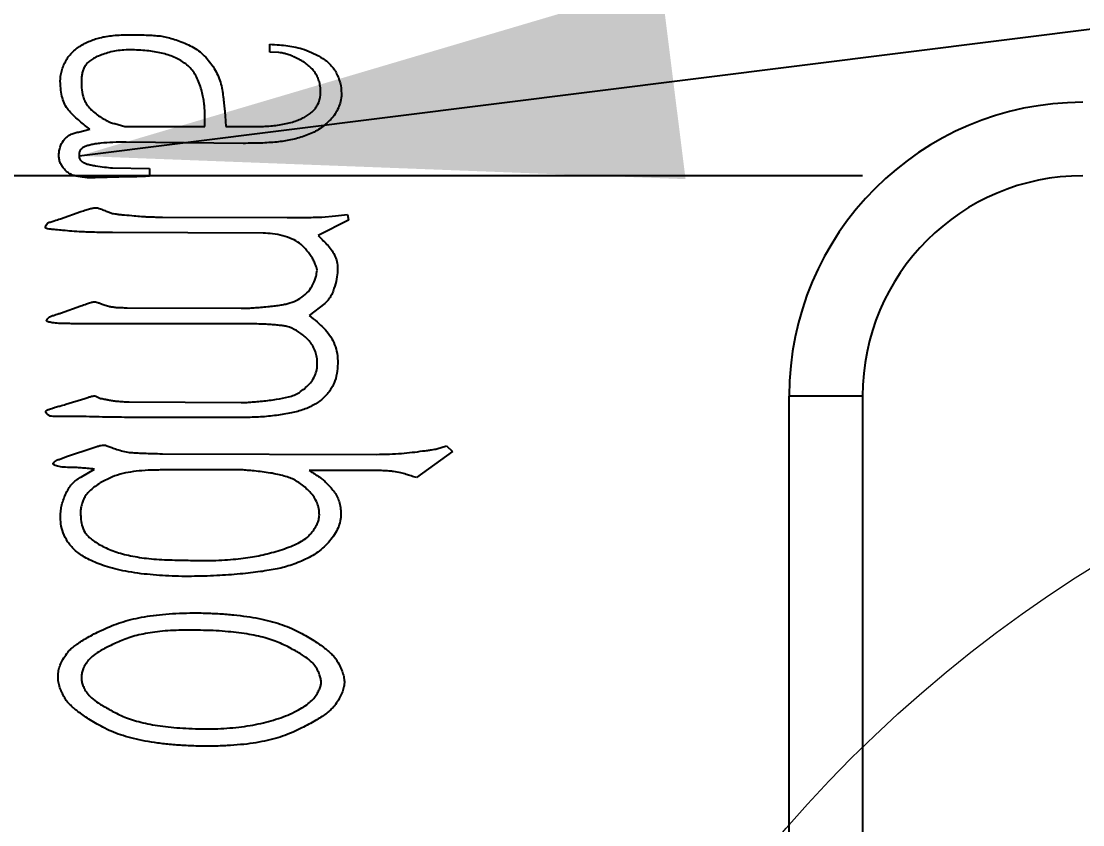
# Model space of a CAD drawing. Header units: millimetres. Extents: x 2 to 292, y 3 to 207.
# Drawn here: x 49.73 to 56.96, y 81.61 to 87.09 of the extents above; entities that cross this region are included whole.
import ezdxf

# ---------------------------------------------------------------- set-up
doc = ezdxf.new("R2010")
doc.units = ezdxf.units.MM
doc.layers.add('图框', color=7, linetype='Continuous')
doc.styles.add('SLDTEXTSTYLE2', font='TXT', dxfattribs={"width": 0.7})
doc.dimstyles.new('SLDDIMSTYLE0', dxfattribs={"dimtxt": 0.18, "dimasz": 4.08, "dimexe": 0, "dimexo": 0.0625, "dimgap": 0, "dimtad": 0, "dimtih": 1, "dimtoh": 1, "dimdec": 0, "dimrnd": 1e-09, "dimzin": 0, "dimdsep": 46, "dimtxsty": 'Standard', "dimsah": 1, "dimcen": 0.09, "dimadec": 0, "dimazin": 0, "dimtfac": 4.08, "dimtdec": 0, "dimtofl": 0, "dimtmove": 0, "dimatfit": 3, "dimfxl": 0, "dimfrac": 2, "dimtolj": 1, "dimtzin": 0, "dimarcsym": 0})
doc.dimstyles.new('SLDDIMSTYLE3', dxfattribs={"dimtxt": 3.5, "dimasz": 4.08, "dimexe": 0, "dimexo": 0.0625, "dimgap": 0.875, "dimtad": 2, "dimlfac": 2, "dimrnd": 1e-09, "dimzin": 12, "dimdsep": 46, "dimtxsty": 'SLDTEXTSTYLE2', "dimsah": 1, "dimcen": 0.09, "dimadec": 0, "dimazin": 3, "dimtfac": 1, "dimtofl": 0, "dimtmove": 0, "dimatfit": 3, "dimfxl": 0, "dimfrac": 2, "dimtolj": 1, "dimtzin": 12, "dimarcsym": 0})
doc.dimstyles.new('SLDDIMSTYLE9', dxfattribs={"dimtxt": 3.5, "dimasz": 4.08, "dimexe": 0, "dimexo": 0.0625, "dimgap": 0.875, "dimtad": 2, "dimlfac": 2, "dimrnd": 1e-09, "dimzin": 4, "dimdsep": 46, "dimtxsty": 'SLDTEXTSTYLE2', "dimsah": 1, "dimcen": 0.09, "dimadec": 0, "dimazin": 1, "dimtfac": 1, "dimtofl": 0, "dimtmove": 0, "dimatfit": 3, "dimfxl": 0, "dimfrac": 2, "dimtolj": 1, "dimtzin": 12, "dimarcsym": 0})

# ---------------------------------------------------------------- blocks, each defined once
blk = doc.blocks.new('_D_41')
at = {"layer": '图框'}
for p, q in [((47.0831, 92.6585), (29.5831, 92.6585)), ((31.5831, 92.6585), (31.5831, 58.6585)), ((51.7902, 58.6585), (29.5831, 58.6585))]:
    blk.add_line(p, q, dxfattribs=at)
for points in [[(31.5831, 92.6585), (31.0751, 88.5785), (32.0911, 88.5785)], [(31.5831, 58.6585), (32.0911, 62.7385), (31.0751, 62.7385)]]:
    blk.add_solid(points, dxfattribs=at)
at = {"layer": '图框', "insert": (27.0713, 74.0259), "char_height": 3.5, "attachment_point": 1, "rotation": 90, "style": 'SLDTEXTSTYLE2'}
blk.add_mtext('68', dxfattribs=at)
blk = doc.blocks.new('_D_42')
at = {"layer": '图框'}
for p, q in [((55.4581, 86.0335), (36.7107, 86.0335)), ((38.7107, 86.0335), (38.7107, 65.2835)), ((55.4581, 65.2835), (36.7107, 65.2835))]:
    blk.add_line(p, q, dxfattribs=at)
for points in [[(38.7107, 86.0335), (38.2027, 81.9535), (39.2187, 81.9535)], [(38.7107, 65.2835), (39.2187, 69.3635), (38.2027, 69.3635)]]:
    blk.add_solid(points, dxfattribs=at)
at = {"layer": '图框', "insert": (34.199, 71.7362), "char_height": 3.5, "attachment_point": 1, "rotation": 90, "style": 'SLDTEXTSTYLE2'}
blk.add_mtext('41.50', dxfattribs=at)

msp = doc.modelspace()

# ---------------------------------------------------------------- linework, layer by layer
at = {"color": 7, "linetype": 'Continuous', "lineweight": 25}
for p, q in [((51.42073732, 86.87585913), (51.42073732, 86.92883369)), ((51.48153406, 86.87164489), (51.42073732, 86.87585913)), ((51.11552429, 86.44122019), (51.11974132, 86.36777703)), ((50.11621517, 86.33105591), (50.19326907, 86.35152359)), ((50.36423754, 86.3882447), (50.43286484, 86.36777703)), ((50.43286484, 86.36777703), (50.9776662, 86.36777703)), ((51.11974132, 86.36777703), (51.32682276, 86.36777703)), ((51.23772871, 86.25400014), (50.44129145, 86.26242861)), ((50.34798783, 86.0872487), (50.59961629, 86.08363703)), ((50.59961629, 86.08363703), (50.59961629, 86.03066154)), ((50.47379833, 86.0264473), (50.22999298, 86.0186214)), ((49.99401074, 85.74050147), (50.13247233, 85.78926273)), ((51.86741453, 85.76096915), (51.94868547, 85.76879505)), ((51.94868547, 85.76879505), (51.95711207, 85.732073)), ((50.68931383, 85.75254068), (51.53812122, 85.74832738)), ((51.95711207, 85.732073), (51.74941969, 85.62672459)), ((51.77410346, 85.75254068), (51.86741453, 85.76096915)), ((51.37558681, 85.64297803), (50.34798783, 85.64719226)), ((49.99401074, 85.09817481), (50.13247233, 85.14693607)), ((50.44912201, 85.13489686), (51.22568857, 85.13068263)), ((51.79457021, 85.16319044), (51.68862295, 85.08192137)), ((51.22568857, 85.02533421), (50.16076219, 85.02533421)), ((50.03073466, 84.47691932), (50.16076219, 84.51725211)), ((50.23421001, 84.53350648), (50.2667169, 84.51725211)), ((50.46175819, 84.49317277), (51.22568857, 84.48895853)), ((54.95807928, 66.7834938), (54.95807928, 84.53349438)), ((55.45808029, 84.53349438), (54.95807928, 84.53349438)), ((55.45808029, 84.53349438), (55.45808029, 66.7834938)), ((51.24555182, 84.38722178), (50.55506927, 84.38722178)), ((50.04277479, 84.1241511), (50.21374327, 84.18134082)), ((52.55850059, 84.17291235), (52.62351435, 84.19338003)), ((52.62351435, 84.19338003), (52.6638518, 84.15665891)), ((49.99040466, 84.10368342), (50.04277479, 84.1241511)), ((50.68931383, 84.14040547), (52.14372676, 84.13619123)), ((52.6638518, 84.15665891), (52.420039, 83.97786733)), ((50.13668191, 83.98208063), (50.22578341, 84.03505612)), ((51.2010048, 84.03084282), (50.73807788, 84.03084282)), ((52.09075314, 84.02662858), (51.68862295, 84.02662858))]:
    msp.add_line(p, q, dxfattribs=at)
at = {"color": 7, "linetype": 'Continuous', "lineweight": 18}
msp.add_circle((61.79308136, 75.65849409), 9.06502461, dxfattribs=at)
at = {"color": 7, "linetype": 'Continuous', "lineweight": 25}
for radius in [2, 1.5]:
    msp.add_arc((56.95808136, 84.53349409), radius, 90, 180, dxfattribs=at)
for points, knots in [([(49.99401298, 86.64409169), (49.99327431, 86.65673548), (49.99179399, 86.68207388), (49.99565843, 86.71993151), (50.00401884, 86.75726459), (50.01795986, 86.79296803), (50.03595601, 86.82685695), (50.05827835, 86.85781314), (50.08523882, 86.88518013), (50.1264331, 86.91716964), (50.18522955, 86.94932774), (50.25019256, 86.97146259), (50.30713685, 86.98335443), (50.35571305, 86.98882748), (50.40909802, 86.99342182), (50.46597786, 86.99403898), (50.52297874, 86.99354695), (50.57695314, 86.99154203), (50.62656151, 86.9894815), (50.65801784, 86.98673486), (50.67306046, 86.9854214)], [0, 0, 0, 0, 0.04319413938, 0.08656188062, 0.12945052592, 0.17348451032, 0.21701976822, 0.26019759664, 0.30332645517, 0.34774270462, 0.43793138317, 0.53068444984, 0.58108369518, 0.63633241522, 0.6975103347, 0.76399623778, 0.83047154521, 0.89218064244, 0.9484400936, 1, 1, 1, 1]), ([(50.67306046, 86.9854214), (50.6869593, 86.98305558), (50.71584099, 86.97813943), (50.75974103, 86.96558735), (50.8061059, 86.94982888), (50.85423741, 86.93126972), (50.90169887, 86.90776828), (50.94545571, 86.87751751), (50.98411058, 86.84063268), (51.01899617, 86.79947858), (51.04807344, 86.75420055), (51.07104774, 86.70683746), (51.08856984, 86.65829917), (51.09780084, 86.60860815), (51.10413897, 86.56089683), (51.10857596, 86.51685848), (51.1133738, 86.47761659), (51.11483644, 86.45286894), (51.11552491, 86.44122023)], [0, 0, 0, 0, 0.0542734553, 0.1127798616, 0.1756002219, 0.242919865, 0.3113661275, 0.3791236769, 0.4469341136, 0.5166089082, 0.5865063065, 0.6535725246, 0.7190884944, 0.7845770993, 0.8477625733, 0.9045273877, 0.9550611078, 1, 1, 1, 1]), ([(51.42073508, 86.92883411), (51.44220586, 86.92725297), (51.48277154, 86.92426564), (51.54183033, 86.91954), (51.59922122, 86.90957411), (51.6582442, 86.89257284), (51.72058012, 86.86724755), (51.77242952, 86.83830356), (51.81331779, 86.81027962), (51.83888493, 86.78273952), (51.86268888, 86.75352731), (51.88557935, 86.70853233), (51.90672017, 86.64909067), (51.90781178, 86.5993434), (51.90834896, 86.57486256)], [0, 0, 0, 0, 0.0952733439, 0.18000408, 0.262044863, 0.3525437268, 0.4513113635, 0.5590289964, 0.6149754303, 0.6696027759, 0.7246613967, 0.7810709596, 0.8922640705, 1, 1, 1, 1]), ([(50.28296935, 86.85960498), (50.26980849, 86.85487793), (50.24515249, 86.84602212), (50.21236652, 86.82935443), (50.18631887, 86.810626), (50.16696924, 86.78961625), (50.15325658, 86.76627269), (50.14401006, 86.7411424), (50.1373758, 86.71385658), (50.13692177, 86.69490317), (50.13668519, 86.68502717)], [0, 0, 0, 0, 0.1694918482, 0.3175317568, 0.4445778163, 0.5565572779, 0.6613221425, 0.7707060997, 0.8805224062, 1, 1, 1, 1]), ([(50.97766864, 86.36777715), (50.97742446, 86.38844366), (50.97692896, 86.4303814), (50.97698253, 86.48382919), (50.97330086, 86.52933136), (50.96622924, 86.56724968), (50.95661954, 86.60889136), (50.94397667, 86.65279308), (50.92745468, 86.69586168), (50.90538101, 86.73464836), (50.87904261, 86.76786226), (50.83767781, 86.80470741), (50.7760183, 86.83989992), (50.70682136, 86.8638987), (50.64554948, 86.87567262), (50.59502839, 86.88392944), (50.54069294, 86.88828325), (50.48406409, 86.89092556), (50.42791739, 86.88993668), (50.37487747, 86.88475502), (50.32680486, 86.87481434), (50.29712877, 86.8645178), (50.28296935, 86.85960498)], [0, 0, 0, 0, 0.0591208937, 0.1199717163, 0.1528131899, 0.189519857, 0.2301740504, 0.2750349895, 0.3201193465, 0.3617662279, 0.4021928925, 0.4408022514, 0.5195502011, 0.60341156, 0.649112794, 0.6978995818, 0.7497598545, 0.804908036, 0.8600203643, 0.9102215547, 0.9571638041, 1, 1, 1, 1]), ([(51.76567675, 86.62362394), (51.76403858, 86.63613396), (51.76084119, 86.66055107), (51.74997278, 86.69521727), (51.73372184, 86.72631169), (51.71419555, 86.75517518), (51.68854539, 86.77938166), (51.66108901, 86.80295076), (51.62870648, 86.82254404), (51.59403771, 86.83927972), (51.56028781, 86.85339939), (51.52948184, 86.86271905), (51.504183, 86.8704474), (51.48839816, 86.87128201), (51.48153631, 86.87164483)], [0, 0, 0, 0, 0.0926569701, 0.1808483524, 0.2653077272, 0.3500372903, 0.4355850215, 0.5236158198, 0.6157308628, 0.7127264603, 0.8067014194, 0.8841563819, 0.949641521, 1, 1, 1, 1]), ([(50.19327248, 86.35152336), (50.16993468, 86.36946203), (50.12385596, 86.40488059), (50.07025296, 86.45369938), (50.03266212, 86.49881542), (50.01358253, 86.541488), (49.99921667, 86.59027626), (49.99580909, 86.62551664), (49.99401298, 86.64409169)], [0, 0, 0, 0, 0.2391263273, 0.4721368005, 0.5882648671, 0.7129818241, 0.8487140133, 1, 1, 1, 1]), ([(50.13668519, 86.68502717), (50.13627076, 86.66752719), (50.13537616, 86.62975136), (50.14535082, 86.58160392), (50.1591595, 86.54052327), (50.17872026, 86.51027753), (50.20433867, 86.48116435), (50.23576166, 86.45444342), (50.26926686, 86.43084783), (50.30220283, 86.41123791), (50.33317233, 86.39601636), (50.35429349, 86.3907327), (50.36423833, 86.3882449)], [0, 0, 0, 0, 0.1283281857, 0.2770120055, 0.3586682409, 0.4454393032, 0.5395122149, 0.643021005, 0.7477832267, 0.840364303, 0.9248359644, 1, 1, 1, 1]), ([(51.90834896, 86.57486256), (51.90569147, 86.55907086), (51.90045564, 86.52795777), (51.88303373, 86.48396914), (51.85863802, 86.44382087), (51.82755534, 86.40766443), (51.79175428, 86.37583109), (51.75298792, 86.34766163), (51.71099663, 86.32472063), (51.65165595, 86.30026047), (51.5744701, 86.27827723), (51.49437558, 86.26468884), (51.42657725, 86.25987792), (51.36922122, 86.25582094), (51.30556039, 86.25438628), (51.26100601, 86.25413294), (51.23772937, 86.25400058)], [0, 0, 0, 0, 0.0588737704, 0.1159942214, 0.1730572167, 0.2312820276, 0.2909673794, 0.3492438101, 0.4074873971, 0.4668098329, 0.5854385757, 0.7023754364, 0.7654368743, 0.835819471, 0.9142268526, 1, 1, 1, 1]), ([(51.32682426, 86.36777715), (51.35997735, 86.36871932), (51.42477686, 86.37056083), (51.5038106, 86.38216591), (51.56251302, 86.39606941), (51.60222387, 86.40757866), (51.63731968, 86.42230913), (51.66827742, 86.43817349), (51.69430402, 86.456748), (51.71704209, 86.47560095), (51.73484236, 86.49713232), (51.75225635, 86.52757299), (51.76635724, 86.57010357), (51.76590787, 86.6054463), (51.76567675, 86.62362394)], [0, 0, 0, 0, 0.1734919162, 0.3390992879, 0.4167951978, 0.489223175, 0.555145656, 0.6157505296, 0.6708151695, 0.7221907547, 0.7699272567, 0.81604191, 0.9053857715, 1, 1, 1, 1]), ([(50.22999402, 86.01862153), (50.20628049, 86.01911485), (50.16266117, 86.02002227), (50.11064341, 86.0273378), (50.07433519, 86.03739108), (50.05140784, 86.05082796), (50.02984253, 86.06676388), (50.01231815, 86.08762348), (49.99683235, 86.10993835), (49.9870153, 86.13527664), (49.98293186, 86.16215314), (49.98405762, 86.19814854), (49.99343433, 86.24062957), (50.01439477, 86.27796957), (50.03855795, 86.29987236), (50.06004716, 86.31451116), (50.08687827, 86.3239929), (50.10614578, 86.3286311), (50.11621744, 86.33105561)], [0, 0, 0, 0, 0.12794040373, 0.23533708156, 0.28296395878, 0.32999578657, 0.37788067274, 0.42699947124, 0.47627331306, 0.52394944249, 0.57221267824, 0.62205480997, 0.71770197343, 0.80464735944, 0.84756995794, 0.89293809792, 0.94403577852, 1, 1, 1, 1]), ([(50.44129337, 86.26242848), (50.41138528, 86.26213949), (50.35371008, 86.26158221), (50.28361327, 86.25665209), (50.23303771, 86.25046334), (50.2012547, 86.24442501), (50.17497571, 86.2375303), (50.15350294, 86.22929669), (50.13725238, 86.21833667), (50.12543375, 86.20461994), (50.11990216, 86.18714844), (50.1202482, 86.17496662), (50.12043139, 86.16851765)], [0, 0, 0, 0, 0.2460219931, 0.4744324571, 0.5776317997, 0.6650473424, 0.7403363063, 0.8010362096, 0.8532397134, 0.9001648271, 0.9471479806, 1, 1, 1, 1]), ([(50.12043139, 86.16851765), (50.12145453, 86.1607447), (50.12358028, 86.14459504), (50.13993921, 86.12907058), (50.15789352, 86.11917461), (50.17787726, 86.1122553), (50.20334427, 86.10652076), (50.24274694, 86.09991468), (50.29142207, 86.09243016), (50.33010526, 86.08888653), (50.34798454, 86.08724867)], [0, 0, 0, 0, 0.0887305437, 0.1843530638, 0.2459156495, 0.3277377605, 0.4283410301, 0.5490163693, 0.7915564721, 1, 1, 1, 1]), ([(50.59961738, 86.03066138), (50.58637568, 86.02999984), (50.56170273, 86.02876721), (50.52737014, 86.02791578), (50.49869728, 86.026189), (50.48142792, 86.02636827), (50.47380096, 86.02644744)], [0, 0, 0, 0, 0.3158965647, 0.5886026384, 0.8183077615, 1, 1, 1, 1]), ([(50.13247124, 85.78926241), (50.14467682, 85.79337623), (50.16657172, 85.80075578), (50.19592357, 85.80921724), (50.21751925, 85.81437462), (50.23768202, 85.81695259), (50.26068612, 85.80928592), (50.2890531, 85.80024165), (50.31628625, 85.78743055), (50.33812788, 85.77989587), (50.35625862, 85.77524291), (50.37524332, 85.77271432), (50.40091283, 85.76958201), (50.44148468, 85.76603865), (50.49030331, 85.76230211), (50.53656487, 85.75727694), (50.57229903, 85.75460794), (50.60483443, 85.75372807), (50.64455385, 85.75215362), (50.67366024, 85.75240544), (50.68931425, 85.75254087)], [0, 0, 0, 0, 0.0680004467, 0.1219821313, 0.1610464192, 0.1855017794, 0.2278994224, 0.2861886625, 0.3436344214, 0.3861773754, 0.4080149762, 0.4423231975, 0.4871270778, 0.5445728366, 0.6572604332, 0.7455880623, 0.7901911399, 0.8463728979, 0.9173762198, 1, 1, 1, 1]), ([(50.34798454, 85.64719219), (50.32631125, 85.64705725), (50.28576991, 85.64680482), (50.22919209, 85.64843006), (50.18101433, 85.64927221), (50.12923671, 85.65182228), (50.0734172, 85.6550227), (50.01441402, 85.66071038), (49.96664321, 85.66525388), (49.9310768, 85.66904033), (49.90931119, 85.67139626), (49.89418206, 85.67501131), (49.89100004, 85.68661069), (49.89446001, 85.6924987), (49.8964902, 85.69595358)], [0, 0, 0, 0, 0.1368128846, 0.2559177156, 0.3572922578, 0.4409864589, 0.5831433268, 0.7103339373, 0.8147035715, 0.8873093073, 0.9333513575, 0.9583041472, 0.9755342992, 1, 1, 1, 1]), ([(49.8964902, 85.69595358), (49.89881767, 85.70108317), (49.9040068, 85.7125197), (49.92668771, 85.71942411), (49.95630239, 85.72763705), (49.97993448, 85.73569851), (49.99401298, 85.74050102)], [0, 0, 0, 0, 0.1465642399, 0.3267681847, 0.5989311456, 1, 1, 1, 1]), ([(51.5381236, 85.74832693), (51.56240541, 85.74819035), (51.60776204, 85.74793525), (51.67136335, 85.74958268), (51.72576126, 85.75039144), (51.75905685, 85.75187182), (51.77410464, 85.75254087)], [0, 0, 0, 0, 0.3085939614, 0.5764306836, 0.8085697906, 1, 1, 1, 1]), ([(51.74159705, 85.39074341), (51.74038663, 85.39741753), (51.73780285, 85.4116642), (51.72917969, 85.4339397), (51.71742725, 85.45886726), (51.6959782, 85.49395759), (51.66551877, 85.53431148), (51.62295055, 85.5760995), (51.5695321, 85.6057684), (51.50767691, 85.62658087), (51.44150647, 85.63947325), (51.396904, 85.64184475), (51.37558564, 85.64297825)], [0, 0, 0, 0, 0.042138959, 0.0899503616, 0.1480590805, 0.2136123926, 0.3455258346, 0.4621721203, 0.5819402595, 0.7221841972, 0.8672141207, 1, 1, 1, 1]), ([(51.74942295, 85.62672445), (51.76102457, 85.6148517), (51.78353509, 85.59181509), (51.81694708, 85.55879638), (51.84527649, 85.52284643), (51.86727189, 85.48250908), (51.88096098, 85.43642672), (51.88341931, 85.38449307), (51.87538555, 85.32645003), (51.86090092, 85.27521402), (51.84650851, 85.23294552), (51.83100556, 85.20554953), (51.81499327, 85.18137979), (51.80127593, 85.16916132), (51.79457239, 85.16319027)], [0, 0, 0, 0, 0.0940167732, 0.1824199914, 0.2658404758, 0.3522716269, 0.4410901767, 0.5355796228, 0.6443923266, 0.7714674275, 0.8369048036, 0.8963987986, 0.9493710558, 1, 1, 1, 1]), ([(51.22568952, 85.13068268), (51.23431786, 85.13087413), (51.25378629, 85.13130613), (51.28653821, 85.13226922), (51.32601629, 85.13580111), (51.37039215, 85.1390054), (51.41557302, 85.14298312), (51.45773188, 85.14774572), (51.49489988, 85.15305699), (51.53732474, 85.1607823), (51.58643182, 85.17508248), (51.63881358, 85.20474131), (51.68561098, 85.24443594), (51.71520956, 85.2956502), (51.73618736, 85.34451086), (51.73996022, 85.37675469), (51.74159705, 85.39074341)], [0, 0, 0, 0, 0.0403230344, 0.0909822859, 0.1530340266, 0.2254396949, 0.2988579105, 0.3649094932, 0.4236431678, 0.4742069094, 0.566429584, 0.6608559699, 0.7538142923, 0.849014697, 0.93449624, 1, 1, 1, 1]), ([(50.13247124, 85.14693647), (50.14530044, 85.15155951), (50.16767436, 85.15962202), (50.19697933, 85.17003285), (50.21745097, 85.1749727), (50.23428494, 85.17696088), (50.24897347, 85.1694394), (50.26866213, 85.16350382), (50.29319968, 85.15335518), (50.31936121, 85.14557464), (50.34705696, 85.14033433), (50.37516791, 85.1366755), (50.40997585, 85.135227), (50.4352737, 85.13501348), (50.44911927, 85.13489662)], [0, 0, 0, 0, 0.125215499, 0.2183739379, 0.2844780808, 0.3195094011, 0.3701676484, 0.4307318296, 0.5093881551, 0.61308578, 0.6806105886, 0.7678495311, 0.8729434919, 1, 1, 1, 1]), ([(50.16076489, 85.025334), (50.14571466, 85.02527545), (50.11701741, 85.02516383), (50.07648538, 85.02590816), (50.0405666, 85.02654159), (50.00965599, 85.02694733), (49.98334181, 85.02807205), (49.96190236, 85.02996706), (49.94497992, 85.03163502), (49.93000767, 85.03389793), (49.91625985, 85.03656788), (49.90670103, 85.040491), (49.89819647, 85.0443207), (49.89996083, 85.04790404), (49.90070415, 85.04941369)], [0, 0, 0, 0, 0.1682245507, 0.320764635, 0.4531202886, 0.5697775423, 0.6663305536, 0.7473582271, 0.8105215119, 0.8558832584, 0.9179214074, 0.961240817, 0.9836707571, 1, 1, 1, 1]), ([(49.90070415, 85.04941369), (49.90122089, 85.05126048), (49.90275081, 85.0567283), (49.90937769, 85.06444942), (49.91866456, 85.07307584), (49.92982584, 85.07824655), (49.94195671, 85.08089847), (49.95529679, 85.08551774), (49.97311481, 85.09143331), (49.98658379, 85.09577842), (49.99401298, 85.09817508)], [0, 0, 0, 0, 0.0522004148, 0.1545510986, 0.2715338729, 0.3995165917, 0.4849369169, 0.6119698436, 0.7859712262, 1, 1, 1, 1]), ([(51.68862172, 85.08192129), (51.70664801, 85.06747401), (51.74118304, 85.03979569), (51.78851249, 84.99652027), (51.82807722, 84.95005303), (51.85734511, 84.89720092), (51.87734628, 84.83762032), (51.88150871, 84.79513256), (51.88366727, 84.77309916)], [0, 0, 0, 0, 0.1827406962, 0.3500973537, 0.506815129, 0.6631706436, 0.8253262392, 1, 1, 1, 1]), ([(51.74159705, 84.785741), (51.73928231, 84.79931848), (51.73475075, 84.82589905), (51.71974653, 84.86268573), (51.70057576, 84.89600251), (51.66720869, 84.93321435), (51.61899369, 84.97010996), (51.57067692, 84.99709399), (51.53313865, 85.00752025), (51.50751988, 85.01193528), (51.4755978, 85.01620377), (51.43764952, 85.01974381), (51.39326046, 85.02192066), (51.34288889, 85.02371748), (51.28629504, 85.02489522), (51.24655913, 85.0251829), (51.22568952, 85.025334)], [0, 0, 0, 0, 0.0653604729, 0.127955966, 0.1878948289, 0.2474521546, 0.364372523, 0.4758349882, 0.5075775173, 0.5493430354, 0.5994460081, 0.6608279388, 0.730640608, 0.8109038082, 0.9006852387, 1, 1, 1, 1]), ([(51.22568952, 84.48895873), (51.23371737, 84.48911595), (51.2523958, 84.48948175), (51.28453477, 84.49132725), (51.32440034, 84.49535318), (51.38598353, 84.50024649), (51.4616705, 84.50990481), (51.53397666, 84.52246882), (51.58613208, 84.53867624), (51.62239664, 84.55756614), (51.65673989, 84.58354237), (51.68961702, 84.61399702), (51.7175474, 84.65004696), (51.73624203, 84.69183231), (51.7448694, 84.73787678), (51.74270948, 84.76946969), (51.74159705, 84.785741)], [0, 0, 0, 0, 0.0355379661, 0.0826864136, 0.1424320505, 0.2128725173, 0.3560858914, 0.4801059511, 0.5371221433, 0.5971049715, 0.6599897818, 0.7272156337, 0.7950721797, 0.8602726899, 0.9280361701, 1, 1, 1, 1]), ([(51.88366727, 84.77309916), (51.88279252, 84.74955958), (51.88109089, 84.70376855), (51.86867914, 84.64777896), (51.8515426, 84.60629939), (51.83489162, 84.57600157), (51.81265916, 84.54770789), (51.77805131, 84.5113103), (51.72558529, 84.47221284), (51.65032349, 84.43880926), (51.56258771, 84.41595113), (51.46309678, 84.40049022), (51.35576457, 84.38925781), (51.28230578, 84.38790086), (51.24555527, 84.387222)], [0, 0, 0, 0, 0.08333877713, 0.16211708973, 0.2013118495, 0.24203580707, 0.28410773494, 0.32833888282, 0.41972703492, 0.51353393734, 0.61818125847, 0.73991625816, 0.86988337338, 1, 1, 1, 1]), ([(50.55506994, 84.387222), (50.53219345, 84.38712702), (50.48382858, 84.3869262), (50.40738344, 84.38862233), (50.32329781, 84.38952721), (50.23561101, 84.39130903), (50.15214474, 84.39353133), (50.08090051, 84.39351834), (50.02591401, 84.39483544), (49.98559291, 84.39384787), (49.95625044, 84.39346157), (49.93441268, 84.39490203), (49.91816331, 84.39846314), (49.90552766, 84.40645937), (49.8977899, 84.41587863), (49.89241597, 84.4289781), (49.90463296, 84.43848229), (49.91798438, 84.44426726), (49.93746312, 84.45013943), (49.96099803, 84.45731311), (49.99323872, 84.46622373), (50.01729963, 84.47308677), (50.03073452, 84.47691888)], [0, 0, 0, 0, 0.0834452217, 0.1764176531, 0.2789046974, 0.3901866613, 0.4963458416, 0.5834540169, 0.6500678209, 0.6969199794, 0.7305908583, 0.7570333196, 0.7767423666, 0.7905532552, 0.8103301476, 0.8224021989, 0.8353521698, 0.8589236035, 0.8781370924, 0.9087052921, 0.9490237961, 1, 1, 1, 1]), ([(50.16076489, 84.51725237), (50.16898759, 84.52007698), (50.18375474, 84.5251497), (50.20394984, 84.53186445), (50.22050834, 84.53467226), (50.23019336, 84.53384789), (50.23420796, 84.53350617)], [0, 0, 0, 0, 0.3435292288, 0.6169443222, 0.8412170946, 1, 1, 1, 1]), ([(50.26671556, 84.51725237), (50.26892604, 84.51707926), (50.27478851, 84.51662016), (50.28605588, 84.51459706), (50.30196541, 84.51072036), (50.32309476, 84.50678896), (50.34939832, 84.50132966), (50.38166894, 84.49838967), (50.41978121, 84.49521256), (50.44710553, 84.49388482), (50.46176111, 84.49317267)], [0, 0, 0, 0, 0.0337754669, 0.0895766699, 0.1741536478, 0.2832992294, 0.4170446529, 0.5831867248, 0.7764393827, 1, 1, 1, 1]), ([(50.21374022, 84.18134059), (50.22296474, 84.18415779), (50.23935716, 84.1891641), (50.26128242, 84.19573707), (50.27783228, 84.19874383), (50.29379599, 84.20013356), (50.31277514, 84.19465683), (50.33819491, 84.18477726), (50.37048277, 84.17139469), (50.40945762, 84.16043478), (50.45126847, 84.1502444), (50.48919731, 84.14704469), (50.52617353, 84.14568939), (50.56769982, 84.14366808), (50.62369215, 84.14203496), (50.66583606, 84.14098823), (50.68931425, 84.1404051)], [0, 0, 0, 0, 0.05960363564, 0.10591862253, 0.14117625101, 0.16352331727, 0.20412824083, 0.261001077, 0.33282258291, 0.41949658595, 0.51092438944, 0.59812862176, 0.65396533675, 0.73957800365, 0.85492004331, 1, 1, 1, 1]), ([(49.94525159, 84.07538992), (49.94585136, 84.07619392), (49.94849389, 84.07973624), (49.95468844, 84.08747796), (49.96901009, 84.09762524), (49.98234871, 84.10140299), (49.99040102, 84.10368356)], [0, 0, 0, 0, 0.0551456238, 0.2429648505, 0.5429894806, 1, 1, 1, 1]), ([(52.14372801, 84.13619115), (52.1744385, 84.13651547), (52.23208847, 84.13712428), (52.31440552, 84.14219339), (52.39007304, 84.14951221), (52.44952531, 84.15755596), (52.49355957, 84.16276401), (52.52033578, 84.16735481), (52.54147428, 84.1701059), (52.55348777, 84.1720863), (52.5585008, 84.17291269)], [0, 0, 0, 0, 0.2209963602, 0.4148560947, 0.5933290421, 0.7679748468, 0.8466110559, 0.91237905, 0.9634372178, 1, 1, 1, 1]), ([(50.22578007, 84.03505642), (50.20973757, 84.03697433), (50.17969472, 84.04056602), (50.13731288, 84.04395885), (50.10059927, 84.04680431), (50.0606414, 84.04717165), (50.01877882, 84.0474214), (49.98259601, 84.05326771), (49.95983683, 84.05898777), (49.94966936, 84.06301117), (49.94273292, 84.06901067), (49.94442372, 84.07329311), (49.94525159, 84.07538992)], [0, 0, 0, 0, 0.1655221539, 0.3099738661, 0.4356626914, 0.5425974154, 0.719525856, 0.863185242, 0.9185462669, 0.9571760679, 0.979032252, 1, 1, 1, 1]), ([(50.73807564, 84.03084247), (50.70396245, 84.03040441), (50.64092376, 84.0295949), (50.55203225, 84.02608513), (50.4734986, 84.01706388), (50.39948014, 84.00237193), (50.32685918, 83.9754479), (50.26749949, 83.94378264), (50.22214512, 83.91310876), (50.19289125, 83.88776171), (50.16951988, 83.86115777), (50.15220808, 83.83274143), (50.14033548, 83.80294565), (50.13196474, 83.77187024), (50.12988841, 83.73905242), (50.13160029, 83.71699076), (50.13247124, 83.70576655)], [0, 0, 0, 0, 0.13185180734, 0.24365251874, 0.3435929675, 0.4371305464, 0.53452331332, 0.64172176998, 0.69635859308, 0.74581926646, 0.79090383344, 0.83266460862, 0.87370638096, 0.91452040699, 0.95651095433, 1, 1, 1, 1]), ([(51.75785085, 83.72202035), (51.75700452, 83.73654598), (51.75532893, 83.76530423), (51.74296872, 83.80706498), (51.72162612, 83.84568582), (51.69361443, 83.88111593), (51.66095003, 83.91210324), (51.62701052, 83.9387821), (51.59290606, 83.9610178), (51.55628178, 83.97692788), (51.51671859, 83.98976667), (51.47212427, 84.00016862), (51.421981, 84.01003266), (51.36824931, 84.01713107), (51.3160375, 84.02293258), (51.27004683, 84.02686349), (51.23277168, 84.03060844), (51.21064615, 84.03077146), (51.20100783, 84.03084247)], [0, 0, 0, 0, 0.0618481585, 0.1224486603, 0.1836552723, 0.2488184259, 0.3141216492, 0.3750109557, 0.4326502095, 0.4869930191, 0.5445815228, 0.6096941776, 0.6819632569, 0.7622486342, 0.8405193537, 0.9057721865, 0.958952485, 1, 1, 1, 1]), ([(49.99401298, 83.7178064), (49.99450258, 83.73027684), (49.99549758, 83.7556199), (50.0030081, 83.79411508), (50.01619211, 83.83314308), (50.03221048, 83.87262949), (50.05265867, 83.90933145), (50.07686929, 83.94074752), (50.10477851, 83.9656431), (50.12618625, 83.97667215), (50.13668519, 83.98208109)], [0, 0, 0, 0, 0.1188331309, 0.2414988593, 0.3721509172, 0.5110414912, 0.6472188896, 0.7711899249, 0.8877854117, 1, 1, 1, 1]), ([(51.68862172, 84.02662853), (51.69803054, 84.02057428), (51.71904831, 84.00705007), (51.74739659, 83.98977749), (51.77323416, 83.97116918), (51.79516972, 83.95201979), (51.81871055, 83.92794235), (51.84416557, 83.9009848), (51.86764782, 83.86956641), (51.88615206, 83.8341357), (51.89797609, 83.79525998), (51.90206204, 83.76823755), (51.90413501, 83.75452794)], [0, 0, 0, 0, 0.0928781018, 0.2074745671, 0.2754434432, 0.3569278145, 0.4487996884, 0.5549103423, 0.6645195196, 0.7732901305, 0.8849806012, 1, 1, 1, 1]), ([(52.42004254, 83.97786714), (52.40736139, 83.98155397), (52.38352775, 83.98848321), (52.34816975, 84.00095846), (52.30860462, 84.01108544), (52.269556, 84.0184007), (52.229695, 84.02297981), (52.1903106, 84.02518708), (52.14313129, 84.02616328), (52.10901351, 84.02646633), (52.09075267, 84.02662853)], [0, 0, 0, 0, 0.1182199681, 0.222189111, 0.335487748, 0.4834850565, 0.5775271246, 0.6945258218, 0.8365012251, 1, 1, 1, 1]), ([(51.90413501, 83.75452794), (51.904617, 83.7384244), (51.9055858, 83.70605587), (51.89453445, 83.65801371), (51.87480544, 83.61115712), (51.84571264, 83.56681854), (51.81029379, 83.52503633), (51.77004949, 83.48678623), (51.72442854, 83.45424224), (51.65882952, 83.41804341), (51.57411785, 83.3829082), (51.48621028, 83.35865475), (51.41354352, 83.34679028), (51.35374062, 83.33632661), (51.28749867, 83.32943042), (51.18879798, 83.31805678), (51.05427693, 83.30890909), (50.88501171, 83.30429403), (50.71262969, 83.30633533), (50.59856305, 83.31788058), (50.54303009, 83.32350135)], [0, 0, 0, 0, 0.0306661256, 0.0616397186, 0.0932471682, 0.1273777904, 0.1624677539, 0.1977185426, 0.2331418703, 0.2691799075, 0.3406500835, 0.4077839159, 0.4428215048, 0.4812602517, 0.5237163011, 0.5699810137, 0.6710507451, 0.7810996055, 0.8934290618, 1, 1, 1, 1]), ([(50.54303009, 83.32350135), (50.51468876, 83.32763404), (50.46060218, 83.33552085), (50.38404106, 83.35119611), (50.31595185, 83.36884082), (50.25629308, 83.3894999), (50.20458913, 83.41185271), (50.1593615, 83.43454254), (50.12120472, 83.45897644), (50.08117334, 83.49304931), (50.04076875, 83.5384158), (50.0115789, 83.59978451), (49.99481144, 83.65989711), (49.99426878, 83.69925429), (49.99401298, 83.7178064)], [0, 0, 0, 0, 0.1151150708, 0.2196855832, 0.3139957146, 0.3976707902, 0.4731914782, 0.5402946464, 0.6009283647, 0.6547392309, 0.7514206003, 0.8423300305, 0.9256778534, 1, 1, 1, 1]), ([(50.13247124, 83.70576655), (50.13392123, 83.688502), (50.13684618, 83.65367556), (50.15556886, 83.61232814), (50.17835285, 83.58110777), (50.20392275, 83.55857921), (50.23533699, 83.53544714), (50.27364972, 83.51400964), (50.31680487, 83.49265793), (50.36491283, 83.47447412), (50.41685442, 83.45791961), (50.4730928, 83.44499176), (50.53317088, 83.43421232), (50.59765227, 83.42579937), (50.66633265, 83.41969654), (50.76133439, 83.41653449), (50.87631954, 83.41415651), (50.96703177, 83.4135071), (51.01017623, 83.41319822)], [0, 0, 0, 0, 0.0515671421, 0.1040223616, 0.1332173785, 0.1667983917, 0.2054874499, 0.2498957212, 0.2979867337, 0.3495258768, 0.4036736335, 0.4610820428, 0.522118987, 0.5863477995, 0.6556907622, 0.7284393597, 0.8708405955, 1, 1, 1, 1]), ([(51.01017623, 83.41319822), (51.03807845, 83.41398718), (51.09152148, 83.41549833), (51.167804, 83.42103408), (51.23688265, 83.42816701), (51.3196005, 83.43997332), (51.41869564, 83.46213869), (51.51475231, 83.49069117), (51.58759118, 83.5183015), (51.63397376, 83.54293659), (51.67328753, 83.56860508), (51.70285072, 83.59875924), (51.72558758, 83.62940651), (51.74246673, 83.6599345), (51.75425562, 83.69073448), (51.75666407, 83.71169293), (51.75785085, 83.72202035)], [0, 0, 0, 0, 0.0964410425, 0.1847201253, 0.2642012469, 0.3363719141, 0.4733247339, 0.6145855612, 0.6824404352, 0.7419897486, 0.7958411452, 0.843889374, 0.8870180046, 0.92735891, 0.9642056145, 1, 1, 1, 1]), ([(49.97775918, 82.62880207), (49.97850718, 82.64071337), (49.98005737, 82.66539882), (49.99177933, 82.70290044), (50.01094501, 82.74126959), (50.0319385, 82.77436923), (50.0548892, 82.80124263), (50.07773459, 82.82281521), (50.10645054, 82.84436734), (50.14041808, 82.866556), (50.17938873, 82.88982145), (50.22347403, 82.91431529), (50.27379208, 82.9377424), (50.32851891, 82.96357917), (50.38954427, 82.98705714), (50.45631002, 83.00740951), (50.52891876, 83.02426198), (50.60738277, 83.03716814), (50.69171587, 83.04751767), (50.78192386, 83.05388813), (50.87791964, 83.05699675), (50.94375514, 83.05608459), (50.97766864, 83.05561471)], [0, 0, 0, 0, 0.03045307089, 0.06311216786, 0.0996288563, 0.14007860261, 0.16302602669, 0.18990546509, 0.22030653867, 0.25477265162, 0.29369757085, 0.3364420658, 0.38375426939, 0.43568689366, 0.49128317805, 0.55089625291, 0.61417210567, 0.68187695344, 0.75429576328, 0.83152839062, 0.91321608929, 1, 1, 1, 1]), ([(50.97766864, 83.05561471), (51.01139378, 83.05425315), (51.07690779, 83.05160821), (51.17209334, 83.04373758), (51.26107152, 83.03302533), (51.34376048, 83.01953095), (51.41987924, 83.00192723), (51.48971357, 82.98167553), (51.5535081, 82.95839127), (51.61047535, 82.93114839), (51.66140041, 82.90237729), (51.70773943, 82.87557518), (51.74892749, 82.84979389), (51.78468601, 82.82443282), (51.81529371, 82.7997396), (51.84152946, 82.77651597), (51.86223347, 82.75374548), (51.88185457, 82.72500317), (51.89995613, 82.69082343), (51.91562605, 82.65162338), (51.9263915, 82.61512563), (51.92762743, 82.59134209), (51.92821471, 82.58004068)], [0, 0, 0, 0, 0.0882354246, 0.1714049119, 0.2496202726, 0.322498535, 0.390328412, 0.4537440973, 0.5125058174, 0.5676529578, 0.6186083084, 0.6653963268, 0.7076043159, 0.7455982797, 0.7799275988, 0.810382473, 0.8371327653, 0.8601262895, 0.9012007716, 0.9379276663, 0.9705046125, 1, 1, 1, 1]), ([(50.96924074, 82.93762419), (50.94034701, 82.93846036), (50.88436832, 82.94008036), (50.80285278, 82.93860002), (50.72652483, 82.93532322), (50.65538112, 82.92882829), (50.58971942, 82.91911186), (50.52931212, 82.90736784), (50.47412416, 82.89240253), (50.41039529, 82.86901626), (50.34243524, 82.83806901), (50.27326618, 82.80363043), (50.22175576, 82.77034333), (50.18601259, 82.73810302), (50.16472179, 82.70593339), (50.14836421, 82.67735353), (50.13859709, 82.64888273), (50.13730824, 82.63007033), (50.13668519, 82.62097616)], [0, 0, 0, 0, 0.0906361953, 0.1755985167, 0.2556064038, 0.33018356, 0.3995102752, 0.4636846456, 0.523070949, 0.5786083816, 0.676365998, 0.7571423095, 0.820671695, 0.8683021092, 0.9067089058, 0.941060989, 0.9715080694, 1, 1, 1, 1]), ([(51.7698907, 82.58004068), (51.76948979, 82.58913857), (51.76865368, 82.60811237), (51.75905154, 82.63668497), (51.74599985, 82.66671238), (51.72671895, 82.69938687), (51.69438653, 82.73314808), (51.64617589, 82.76817464), (51.58111767, 82.80604353), (51.51630226, 82.83981861), (51.4546203, 82.86509177), (51.40137083, 82.88362366), (51.34233814, 82.89786164), (51.27824541, 82.91166651), (51.2085993, 82.92139663), (51.13348527, 82.92906088), (51.05321377, 82.935432), (50.99774773, 82.93687999), (50.96924074, 82.93762419)], [0, 0, 0, 0, 0.02887858661, 0.06022674064, 0.09514510087, 0.13329570233, 0.18033856692, 0.24285539266, 0.32255382791, 0.42003736484, 0.47535534917, 0.53478618124, 0.59943655216, 0.66863848704, 0.74358075013, 0.82327918538, 0.90917365546, 1, 1, 1, 1]), ([(50.92890725, 82.14961608), (50.89377714, 82.15096857), (50.82585619, 82.1535835), (50.72766578, 82.16148057), (50.63642234, 82.17204808), (50.55197031, 82.1863149), (50.47468472, 82.20440965), (50.4041119, 82.22464498), (50.34050983, 82.2484811), (50.28422426, 82.27663197), (50.23366371, 82.3049978), (50.18851111, 82.33257515), (50.14860825, 82.35944322), (50.11313935, 82.38404214), (50.08318197, 82.40864878), (50.05803049, 82.43173153), (50.0374721, 82.45392727), (50.01917338, 82.4824384), (50.00140369, 82.51587622), (49.98722948, 82.55504778), (49.97743537, 82.5924018), (49.97765337, 82.61690721), (49.97775918, 82.62880207)], [0, 0, 0, 0, 0.091286539, 0.1764944331, 0.2557365819, 0.3297538254, 0.3987686753, 0.4617584717, 0.5203090334, 0.5748423725, 0.6250001269, 0.6708474419, 0.7121816603, 0.7499204632, 0.7828814077, 0.8127478203, 0.8385826922, 0.8611286295, 0.900518585, 0.9366247387, 0.9692378444, 1, 1, 1, 1]), ([(50.13668519, 82.62097616), (50.13648821, 82.61250876), (50.13607858, 82.59490032), (50.14362618, 82.56773121), (50.15652992, 82.53944292), (50.17604568, 82.50810956), (50.20785195, 82.4746362), (50.25561721, 82.43922119), (50.32054737, 82.40194929), (50.3845038, 82.36746189), (50.44533321, 82.34103646), (50.49871056, 82.32307055), (50.55767551, 82.30760243), (50.62220644, 82.29451836), (50.6922742, 82.28347751), (50.76809327, 82.27628942), (50.84954483, 82.26978823), (50.93510825, 82.26737194), (51.02183673, 82.26629458), (51.10660276, 82.26935147), (51.18798123, 82.27580884), (51.2656766, 82.28620984), (51.33991303, 82.29916521), (51.41064174, 82.31615737), (51.47802532, 82.33637722), (51.52115644, 82.35283382), (51.54233755, 82.36091543)], [0, 0, 0, 0, 0.0162502234, 0.0337932341, 0.0537050064, 0.0761327631, 0.1045987541, 0.1421203925, 0.1903465149, 0.2488237856, 0.2820908738, 0.3180529172, 0.3572707453, 0.3995241589, 0.4449299859, 0.493925559, 0.5462866844, 0.602406086, 0.6588802777, 0.7134534225, 0.7658445416, 0.8161732124, 0.8645046998, 0.911038258, 0.956312091, 1, 1, 1, 1]), ([(51.92821471, 82.58004068), (51.926745, 82.56873798), (51.92366915, 82.54508335), (51.91179832, 82.50897851), (51.89215701, 82.47187833), (51.87275533, 82.43867637), (51.85052664, 82.41179435), (51.82810769, 82.39024275), (51.80020518, 82.36803473), (51.76703981, 82.34540383), (51.72867082, 82.3217076), (51.68501641, 82.29734686), (51.6360435, 82.27202855), (51.58199499, 82.24592233), (51.52203395, 82.22100639), (51.45552064, 82.20013088), (51.38283771, 82.18290792), (51.30414132, 82.1682907), (51.21905453, 82.1583873), (51.12785541, 82.15207284), (51.03047421, 82.1480304), (50.9634246, 82.14907719), (50.92890725, 82.14961608)], [0, 0, 0, 0, 0.0291798195, 0.0610684414, 0.0967302831, 0.1367033673, 0.1593632646, 0.1859218951, 0.2162928511, 0.2506852325, 0.2888043856, 0.3318784726, 0.3788191326, 0.4301344225, 0.4857372764, 0.5451241797, 0.6086373517, 0.6771541647, 0.750219271, 0.8281095618, 0.9115102725, 1, 1, 1, 1]), ([(51.54233755, 82.36091543), (51.56234753, 82.37004796), (51.59961483, 82.38705672), (51.64954082, 82.41513756), (51.68896264, 82.4438624), (51.71883229, 82.47245598), (51.73977322, 82.50106142), (51.75480566, 82.52827405), (51.76590707, 82.55421102), (51.76860851, 82.57172702), (51.7698907, 82.58004068)], [0, 0, 0, 0, 0.1996988508, 0.3719264425, 0.5191669807, 0.6415825703, 0.7458168836, 0.839622102, 0.9238794745, 1, 1, 1, 1])]:
    msp.add_open_spline(points, degree=3, knots=knots, dxfattribs=at)

# ---------------------------------------------------------------- dimensions: what is measured, and where the dimension line sits
at = {"layer": '图框'}
for base, p1, p2, dimstyle, picture, middle in [((31.58308136, 58.65849409), (48.58308136, 92.65849409), (53.29018814, 58.65849409), 'SLDDIMSTYLE3', '_D_41', (31.58308136, 75.55715162)), ((38.71073565, 65.28349409), (56.95808136, 86.03349409), (56.95808136, 65.28349409), 'SLDDIMSTYLE9', '_D_42', (38.71073565, 75.57408894))]:
    dim = msp.add_linear_dim(base=base, p1=p1, p2=p2, angle=90, dimstyle=dimstyle, dxfattribs=at)
    dim.commit()
    dim.dimension.update_dxf_attribs({"geometry": picture, "text_midpoint": middle, "dimtype": 160})

# ---------------------------------------------------------------- leaders
msp.add_leader([(50.12043139, 86.16851765), (145.76168224, 98.15420572)], dimstyle='SLDDIMSTYLE0', dxfattribs=at)

doc.saveas('drawing.dxf')
